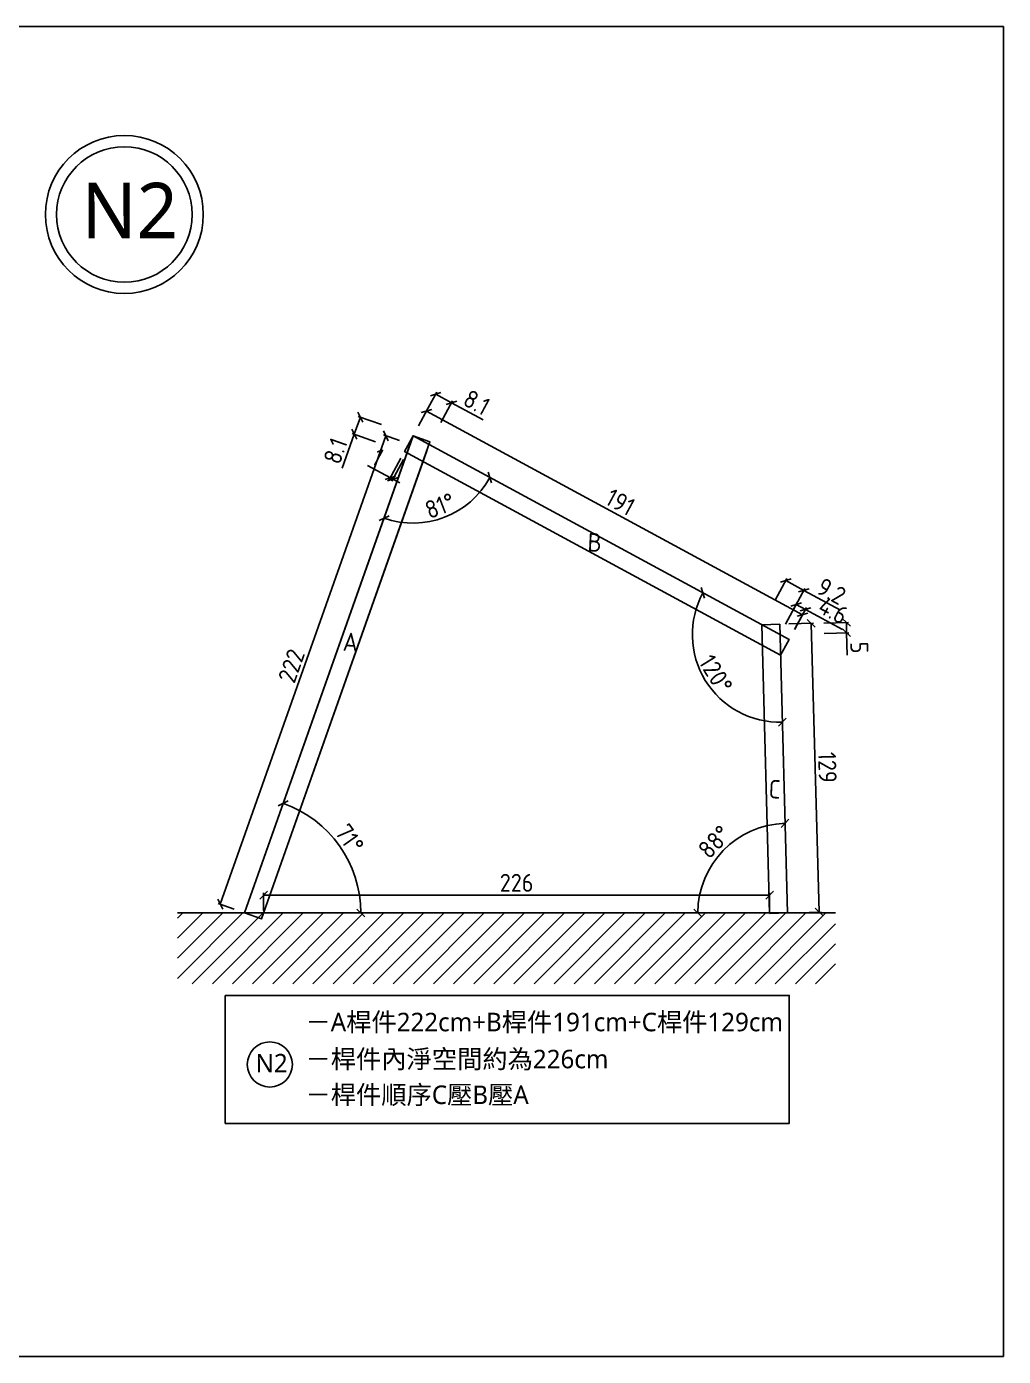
# Model space of a CAD drawing. Header units: centimetres. Extents: x -6116 to 16873, y -2889 to 4505.
# Drawn here: x 604 to 1040, y 550 to 1144 of the extents above; entities that cross this region are included whole.
import ezdxf

# ---------------------------------------------------------------- set-up
doc = ezdxf.new("R2010")
doc.units = ezdxf.units.CM
for name, color, linetype in [('5', 5, 'Continuous'), ('D_wood木做櫃', 30, 'Continuous'), ('frame圖框', 34, 'Continuous'), ('hatch填實', 8, 'Continuous'), ('planting植栽', 95, 'Continuous'), ('section剖面線', 1, 'Continuous')]:
    doc.layers.add(name, color=color, linetype=linetype)
doc.styles.get("Standard").update_dxf_attribs({"font": 'ISOCP.SHX', "bigfont": 'CHINESET.SHX'})
doc.dimstyles.new('AM_ISO', dxfattribs={"dimtxt": 3.5, "dimasz": 3.5, "dimexe": 1, "dimexo": 1, "dimgap": 1.5, "dimtad": 1, "dimdec": 0, "dimdsep": 46, "dimtxsty": 'Standard', "dimcen": 0, "dimclrd": 256, "dimclre": 256, "dimclrt": 2, "dimadec": 0, "dimazin": 2, "dimtp": 0.1, "dimtm": 0.1, "dimtfac": 0.71, "dimtdec": 0, "dimtmove": 0, "dimatfit": 3, "dimfxl": 1, "dimlwd": -1, "dimlwe": -1, "dimarcsym": 1})

# ---------------------------------------------------------------- blocks, each defined once
blk = doc.blocks.new('_Oblique')
at = {"color": 0, "linetype": 'ByBlock', "lineweight": -2}
blk.add_line((-0.5, -0.5), (0.5, 0.5), dxfattribs=at)
blk = doc.blocks.new('*D90')
at = {"layer": 'DEFPOINTS', "color": 0, "transparency": 16777216}
for p in [(771.44, 959.01), (690.43, 752.18), (697.53, 749.67)]:
    blk.add_point(p, dxfattribs=at)
at = {"layer": 'hatch填實', "linetype": 'ByBlock', "transparency": 16777216}
for p, q in [((764.33, 961.51), (690.43, 752.18)), ((770.49, 959.34), (763.39, 961.85)), ((696.59, 750), (689.49, 752.51))]:
    blk.add_line(p, q, dxfattribs=at)
at = {"layer": 'hatch填實', "transparency": 16777216, "xscale": 3.5, "yscale": 3.5, "zscale": 3.5}
for p, rotation in [((764.33, 961.51), 70.55553041511841), ((690.43, 752.18), 250.5555304151184)]:
    blk.add_blockref('_Oblique', p, dxfattribs=dict(at, rotation=rotation))
at = {"layer": 'hatch填實', "transparency": 16777216, "insert": (722.2, 858.68), "char_height": 8, "attachment_point": 5, "rotation": 70.55553}
blk.add_mtext('222', dxfattribs=at)
blk = doc.blocks.new('_ArchTick')
at = {"color": 0, "linetype": 'ByBlock', "const_width": 0.15}
blk.add_lwpolyline([(-0.5, -0.5), (0.5, 0.5)], dxfattribs=at)
blk = doc.blocks.new('*D123')
at = {"layer": 'DEFPOINTS', "color": 0, "transparency": 16777216}
for p in [(776.54, 961.45), (776.54, 961.45), (781.66, 922.81), (944.48, 870.47), (701.31, 748.34)]:
    blk.add_point(p, dxfattribs=at)
at = {"layer": 'hatch填實', "linetype": 'ByBlock', "transparency": 16777216}
blk.add_arc((776.54, 961.45), 38.98, 250.55553, 331.55553, dxfattribs=at)
at = {"layer": 'hatch填實', "transparency": 16777216, "xscale": 3.5, "yscale": 3.5, "zscale": 3.5}
for p, rotation in [((810.81, 942.88), 61.55553041507952), ((763.56, 924.69), 160.5555304151184)]:
    blk.add_blockref('_Oblique', p, dxfattribs=dict(at, rotation=rotation))
at = {"layer": 'hatch填實', "transparency": 16777216, "insert": (788.57, 930.21), "char_height": 8, "attachment_point": 5, "rotation": 21.05553}
blk.add_mtext('81°', dxfattribs=at)
blk = doc.blocks.new('*D124')
at = {"layer": 'DEFPOINTS', "color": 0, "transparency": 16777216}
for p in [(778.44, 964.96), (950.47, 881.53), (946.39, 873.99)]:
    blk.add_point(p, dxfattribs=at)
at = {"layer": 'hatch填實', "linetype": 'ByBlock', "transparency": 16777216}
for p, q in [((778.92, 965.84), (783, 973.38)), ((782.53, 972.5), (950.47, 881.53)), ((946.86, 874.87), (950.95, 882.41))]:
    blk.add_line(p, q, dxfattribs=at)
at = {"layer": 'hatch填實', "transparency": 16777216, "xscale": 3.5, "yscale": 3.5, "zscale": 3.5}
for p, rotation in [((782.53, 972.5), 151.5555304150795), ((950.47, 881.53), 331.5555304150795)]:
    blk.add_blockref('_Oblique', p, dxfattribs=dict(at, rotation=rotation))
at = {"layer": 'hatch填實', "transparency": 16777216, "insert": (869.12, 931.85), "char_height": 8, "attachment_point": 5, "rotation": 331.55553}
blk.add_mtext('191', dxfattribs=at)
blk = doc.blocks.new('*D125')
at = {"layer": 'DEFPOINTS', "color": 0, "transparency": 16777216}
for p in [(776.54, 961.45), (940.3, 877.29), (944.48, 870.47), (902.07, 864.83), (943.8, 748.34)]:
    blk.add_point(p, dxfattribs=at)
at = {"layer": 'hatch填實', "linetype": 'ByBlock', "transparency": 16777216}
blk.add_arc((940.42, 872.67), 39.15, 151.55553, 271.55553, dxfattribs=at)
at = {"layer": 'hatch填實', "transparency": 16777216, "xscale": 3.5, "yscale": 3.5, "zscale": 3.5}
for p, rotation in [((906, 891.32), 61.5555304150796), ((941.48, 833.54), 1.555530415117463)]:
    blk.add_blockref('_Oblique', p, dxfattribs=dict(at, rotation=rotation))
at = {"layer": 'hatch填實', "transparency": 16777216, "insert": (911.75, 855.06), "char_height": 8, "attachment_point": 5, "rotation": 301.55553}
blk.add_mtext('120°', dxfattribs=at)
blk = doc.blocks.new('*D126')
at = {"layer": 'DEFPOINTS', "color": 0, "transparency": 16777216}
for p in [(776.54, 961.45), (748.89, 769.04), (671.31, 748.34), (701.31, 748.34), (965.16, 748.34)]:
    blk.add_point(p, dxfattribs=at)
at = {"layer": 'hatch填實', "linetype": 'ByBlock', "transparency": 16777216}
blk.add_arc((701.31, 748.34), 51.89, 360, 70.55553, dxfattribs=at)
at = {"layer": 'hatch填實', "transparency": 16777216, "xscale": 3.5, "yscale": 3.5, "zscale": 3.5}
for p, rotation in [((718.58, 797.27), 160.5555304151184), ((753.2, 748.34), 270)]:
    blk.add_blockref('_Oblique', p, dxfattribs=dict(at, rotation=rotation))
at = {"layer": 'hatch填實', "transparency": 16777216, "insert": (748.16, 781.48), "char_height": 8, "attachment_point": 5, "rotation": 305.27777}
blk.add_mtext('71°', dxfattribs=at)
blk = doc.blocks.new('*D127')
at = {"layer": 'DEFPOINTS', "color": 0, "transparency": 16777216}
for p in [(940.3, 877.29), (923.15, 782.64), (671.31, 748.34), (943.8, 748.34), (965.16, 748.34)]:
    blk.add_point(p, dxfattribs=at)
at = {"layer": 'hatch填實', "linetype": 'ByBlock', "transparency": 16777216}
blk.add_arc((943.8, 748.34), 40.04, 91.55553, 180, dxfattribs=at)
at = {"layer": 'hatch填實', "transparency": 16777216, "xscale": 3.5, "yscale": 3.5, "zscale": 3.5}
for p, rotation in [((942.71, 788.36), 1.555530415117462), ((903.76, 748.34), 270)]:
    blk.add_blockref('_Oblique', p, dxfattribs=dict(at, rotation=rotation))
at = {"layer": 'hatch填實', "transparency": 16777216, "insert": (911.16, 780.1), "char_height": 8, "attachment_point": 5, "rotation": 45.77777}
blk.add_mtext('88°', dxfattribs=at)
blk = doc.blocks.new('*D128')
at = {"layer": 'DEFPOINTS', "color": 0, "transparency": 16777216}
for p in [(940.3, 877.29), (954.38, 877.67), (943.8, 748.34)]:
    blk.add_point(p, dxfattribs=at)
at = {"layer": 'hatch填實', "linetype": 'ByBlock', "transparency": 16777216}
for p, q in [((944.39, 877.4), (955.38, 877.7)), ((957.88, 748.72), (954.38, 877.67)), ((947.89, 748.45), (958.88, 748.75))]:
    blk.add_line(p, q, dxfattribs=at)
at = {"layer": 'hatch填實', "transparency": 16777216, "xscale": 3.5, "yscale": 3.5, "zscale": 3.5}
for p, rotation in [((954.38, 877.67), 91.55553041511745), ((957.88, 748.72), 271.5555304151175)]:
    blk.add_blockref('_Oblique', p, dxfattribs=dict(at, rotation=rotation))
at = {"layer": 'hatch填實', "transparency": 16777216, "insert": (961.63, 813.35), "char_height": 8, "attachment_point": 5, "rotation": 271.55553}
blk.add_mtext('129', dxfattribs=at)
blk = doc.blocks.new('*D134')
at = {"layer": 'DEFPOINTS', "color": 0, "transparency": 16777216}
for p in [(935.8, 756.29), (709.79, 748.34), (935.8, 748.12)]:
    blk.add_point(p, dxfattribs=at)
at = {"layer": 'hatch填實', "linetype": 'ByBlock', "transparency": 16777216}
for p, q in [((709.79, 749.34), (709.79, 757.29)), ((709.79, 756.29), (935.8, 756.29)), ((935.8, 749.12), (935.8, 757.29))]:
    blk.add_line(p, q, dxfattribs=at)
at = {"layer": 'hatch填實', "transparency": 16777216, "xscale": 3.5, "yscale": 3.5, "zscale": 3.5, "rotation": 180}
blk.add_blockref('_Oblique', (709.79, 756.29), dxfattribs=at)
at = {"layer": 'hatch填實', "transparency": 16777216, "xscale": 3.5, "yscale": 3.5, "zscale": 3.5}
blk.add_blockref('_Oblique', (935.8, 756.29), dxfattribs=at)
at = {"layer": 'hatch填實', "transparency": 16777216, "insert": (822.79, 761.79), "char_height": 8, "attachment_point": 5}
blk.add_mtext('226', dxfattribs=at)
blk = doc.blocks.new('*D201')
at = {"layer": 'DEFPOINTS', "color": 0, "transparency": 16777216}
for p in [(772.73, 954.41), (773.84, 953.81), (766.38, 942.69)]:
    blk.add_point(p, dxfattribs=at)
at = {"layer": 'hatch填實', "linetype": 'ByBlock', "transparency": 16777216}
for p, q in [((771.14, 951.49), (765.9, 941.82)), ((772.26, 950.88), (767.02, 941.21)), ((766.38, 942.69), (756.18, 948.22)), ((767.5, 942.09), (766.38, 942.69)), ((767.5, 942.09), (770.57, 940.42))]:
    blk.add_line(p, q, dxfattribs=at)
at = {"layer": 'hatch填實', "transparency": 16777216, "xscale": 3.5, "yscale": 3.5, "zscale": 3.5}
for p, rotation in [((766.38, 942.69), 331.5555304150819), ((767.5, 942.09), 151.5555304150819)]:
    blk.add_blockref('_Oblique', p, dxfattribs=dict(at, rotation=rotation))
at = {"layer": 'hatch填實', "transparency": 16777216, "insert": (760.82, 951.96), "char_height": 8, "attachment_point": 5, "rotation": 331.55553}
blk.add_mtext('1', dxfattribs=at)
blk = doc.blocks.new('*D205')
at = {"layer": 'DEFPOINTS', "color": 0, "transparency": 16777216}
for p in [(940.3, 877.29), (970.2, 873.48), (940.42, 872.67)]:
    blk.add_point(p, dxfattribs=at)
at = {"layer": 'hatch填實', "linetype": 'ByBlock', "transparency": 16777216}
for p, q in [((960.08, 877.83), (971.07, 878.13)), ((960.2, 873.21), (971.2, 873.51)), ((970.07, 878.1), (970.2, 873.48)), ((970.2, 873.48), (970.47, 863.45))]:
    blk.add_line(p, q, dxfattribs=at)
at = {"layer": 'hatch填實', "transparency": 16777216, "xscale": 3.5, "yscale": 3.5, "zscale": 3.5}
for p, rotation in [((970.07, 878.1), 91.55553041511739), ((970.2, 873.48), 271.5555304151175)]:
    blk.add_blockref('_Oblique', p, dxfattribs=dict(at, rotation=rotation))
at = {"layer": 'hatch填實', "transparency": 16777216, "insert": (975.88, 866.87), "char_height": 8, "attachment_point": 5, "rotation": 271.55553}
blk.add_mtext('5', dxfattribs=at)
blk = doc.blocks.new('*D796')
at = {"layer": 'DEFPOINTS', "color": 0, "ltscale": 0.1, "transparency": 16777216}
for p in [(750.28, 962.13), (776.54, 961.45), (773.84, 953.81)]:
    blk.add_point(p, dxfattribs=at)
at = {"layer": 'section剖面線', "ltscale": 0.1, "transparency": 16777216}
for p, q in [((752.98, 969.77), (750.28, 962.13)), ((762.41, 966.44), (752.03, 970.1)), ((759.71, 958.8), (749.34, 962.46)), ((750.28, 962.13), (744.92, 946.95))]:
    blk.add_line(p, q, dxfattribs=at)
at = {"layer": 'section剖面線', "ltscale": 0.1, "transparency": 16777216, "xscale": 3.5, "yscale": 3.5, "zscale": 3.5}
for p, rotation in [((752.98, 969.77), 70.55553041511865), ((750.28, 962.13), 250.5555304151186)]:
    blk.add_blockref('_Oblique', p, dxfattribs=dict(at, rotation=rotation))
at = {"layer": 'section剖面線', "ltscale": 0.1, "transparency": 16777216, "insert": (741.83, 954.72), "char_height": 8, "attachment_point": 5, "rotation": 70.55553}
blk.add_mtext('8.1', dxfattribs=at)
blk = doc.blocks.new('*D797')
at = {"layer": 'DEFPOINTS', "color": 0, "ltscale": 0.1, "transparency": 16777216}
for p in [(793.75, 976.21), (776.54, 961.45), (783.66, 957.59)]:
    blk.add_point(p, dxfattribs=at)
at = {"layer": 'section剖面線', "ltscale": 0.1, "transparency": 16777216}
for p, q in [((781.86, 971.27), (787.1, 980.94)), ((786.63, 980.07), (793.75, 976.21)), ((788.98, 967.41), (794.22, 977.09)), ((793.75, 976.21), (807.9, 968.54))]:
    blk.add_line(p, q, dxfattribs=at)
at = {"layer": 'section剖面線', "ltscale": 0.1, "transparency": 16777216, "xscale": 3.5, "yscale": 3.5, "zscale": 3.5}
for p, rotation in [((786.63, 980.07), 151.5555304150802), ((793.75, 976.21), 331.5555304150802)]:
    blk.add_blockref('_Oblique', p, dxfattribs=dict(at, rotation=rotation))
at = {"layer": 'section剖面線', "ltscale": 0.1, "transparency": 16777216, "insert": (804.98, 976.38), "char_height": 8, "attachment_point": 5, "rotation": 331.55553}
blk.add_mtext('8.1', dxfattribs=at)
blk = doc.blocks.new('*D798')
at = {"layer": 'DEFPOINTS', "color": 0, "ltscale": 0.1, "transparency": 16777216}
for p in [(951.12, 892.42), (932.3, 877.07), (940.42, 872.67)]:
    blk.add_point(p, dxfattribs=at)
at = {"layer": 'section剖面線', "ltscale": 0.1, "transparency": 16777216}
for p, q in [((938.23, 888.03), (943.47, 897.7)), ((943, 896.82), (951.12, 892.42)), ((946.36, 883.63), (951.6, 893.3)), ((951.12, 892.42), (967.4, 883.61))]:
    blk.add_line(p, q, dxfattribs=at)
at = {"layer": 'section剖面線', "ltscale": 0.1, "transparency": 16777216, "xscale": 3.5, "yscale": 3.5, "zscale": 3.5}
for p, rotation in [((943, 896.82), 151.5555304150794), ((951.12, 892.42), 331.5555304150794)]:
    blk.add_blockref('_Oblique', p, dxfattribs=dict(at, rotation=rotation))
at = {"layer": 'section剖面線', "ltscale": 0.1, "transparency": 16777216, "insert": (963.42, 892.02), "char_height": 8, "attachment_point": 5, "rotation": 331.55553}
blk.add_mtext('9.2', dxfattribs=at)
blk = doc.blocks.new('*D799')
at = {"layer": 'DEFPOINTS', "color": 0, "ltscale": 0.1, "transparency": 16777216}
for p in [(951.77, 883.92), (940.42, 872.67), (944.48, 870.47)]:
    blk.add_point(p, dxfattribs=at)
at = {"layer": 'section剖面線', "ltscale": 0.1, "transparency": 16777216}
for p, q in [((942.94, 877.33), (948.18, 887)), ((947.71, 886.12), (951.77, 883.92)), ((947, 875.13), (952.24, 884.8)), ((951.77, 883.92), (968.38, 874.92))]:
    blk.add_line(p, q, dxfattribs=at)
at = {"layer": 'section剖面線', "ltscale": 0.1, "transparency": 16777216, "xscale": 3.5, "yscale": 3.5, "zscale": 3.5}
for p, rotation in [((947.71, 886.12), 151.5555304150796), ((951.77, 883.92), 331.5555304150796)]:
    blk.add_blockref('_Oblique', p, dxfattribs=dict(at, rotation=rotation))
at = {"layer": 'section剖面線', "ltscale": 0.1, "transparency": 16777216, "insert": (964.23, 883.42), "char_height": 8, "attachment_point": 5, "rotation": 331.55553}
blk.add_mtext('4.6', dxfattribs=at)

msp = doc.modelspace()

# ---------------------------------------------------------------- hatches: boundary and pattern name
at = {"layer": 'planting植栽'}
h = msp.add_hatch(dxfattribs=at)
h.set_pattern_fill('ANSI31', color=256, scale=2)
h.set_pattern_definition([(45, (324.8524, 166.0846), (-4.49013, 4.49013), [])])
h.paths.add_polyline_path([(671.30563, 748.33723), (965.16345, 748.33723), (965.16345, 716.71248), (671.30563, 716.71248)])

# ---------------------------------------------------------------- linework, layer by layer
at = {"layer": '5', "linetype": 'ByBlock'}
msp.add_lwpolyline([(692.64573, 711.47202), (944.59599, 711.47202), (944.59599, 654.32227), (692.64573, 654.32227)], close=True, dxfattribs=at)
for centre, radius in [((647.57412, 1060.32668), 35.27331), ((647.57412, 1060.32668), 30.27331), ((712.54935, 680.63976), 10.0911)]:
    msp.add_circle(centre, radius, dxfattribs=at)
at = {"layer": 'D_wood木做櫃'}
for points in [[(701.30563, 748.33723), (708.84935, 745.67409), (784.08319, 958.78408), (776.53947, 961.44723), (701.30563, 748.33723)], [(940.67134, 863.4384), (944.48179, 870.47263), (776.53947, 961.44723), (772.72902, 954.41299), (940.67134, 863.4384)], [(935.79995, 748.12007), (943.797, 748.33723), (940.29519, 877.2897), (932.29814, 877.07253), (935.79995, 748.12007)]]:
    msp.add_lwpolyline(points, dxfattribs=at)
at = {"layer": 'frame圖框'}
msp.add_lwpolyline([(200.23144, 1144.24399), (200.23144, 550.24399), (1040.23144, 550.24399), (1040.23144, 1144.24399)], close=True, dxfattribs=at)
at = {"layer": 'hatch填實'}
for p, q in [((775.11931, 957.42443), (701.30563, 748.33723)), ((782.66303, 954.76129), (708.84935, 745.67409))]:
    msp.add_line(p, q, dxfattribs=at)
at = {"layer": 'planting植栽'}
msp.add_line((671.30563, 748.33723), (965.16345, 748.33723), dxfattribs=at)

# ---------------------------------------------------------------- texts
at = {"layer": '5', "linetype": 'ByBlock', "attachment_point": 1}
for s, insert, char_height in [('{\\fMicrosoft JhengHei|b0|i0|c136|p34;N2}', (628.45681, 1074.4927), 24.8271142), ('{\\fMicrosoft JhengHei|b0|i0|c136|p34;－A桿件222cm+B桿件191cm+C桿件129cm}', (728.47014, 703.74622), 8.2757047), ('{\\fMicrosoft JhengHei|b0|i0|c136|p34;－桿件內淨空間約為226cm}', (728.47014, 687.21155), 8.2757047), ('{\\fMicrosoft JhengHei|b0|i0|c136|p34;－桿件順序C壓B壓A}', (728.47014, 671.24988), 8.2757047)]:
    msp.add_mtext(s, dxfattribs=dict(at, insert=insert, char_height=char_height))
at = {"layer": '5', "linetype": 'ByBlock', "char_height": 8.2757, "attachment_point": 1}
for s, insert, rotation in [('B', (854.71076, 918.13557), 357.21861019), ('A', (745.51344, 873.71046), 356.21861019), ('C', (935.61455, 807.84663), 357.21861019)]:
    msp.add_mtext(s, dxfattribs=dict(at, insert=insert, rotation=rotation))
at = {"layer": '5', "linetype": 'ByBlock', "insert": (706.17691, 685.36177), "char_height": 8.2757047, "width": 13.3778984, "attachment_point": 1}
msp.add_mtext('{\\fMicrosoft JhengHei|b0|i0|c136|p34;N2}', dxfattribs=at)

# ---------------------------------------------------------------- dimensions: what is measured, and where the dimension line sits
at = {"layer": 'hatch填實'}
for p1, p2, distance, picture, middle in [((778.4447, 964.96434), (946.38702, 873.98975), 8.57324, '*D124', (869.11904, 931.85135)), ((771.43604, 959.00694), (697.53377, 749.66881), -7.53202, '*D90', (722.19543, 858.67641)), ((773.84313, 953.80948), (772.72902, 954.41299), 13.32698, '*D201', (760.82368, 951.96055)), ((940.29519, 877.2897), (940.42057, 872.6726), 29.78817, '*D205', (975.8794, 866.86733)), ((943.797, 748.33723), (940.29519, 877.2897), -14.09166, '*D128', (961.63132, 813.34532))]:
    dim = msp.add_aligned_dim(p1=p1, p2=p2, distance=distance, dimstyle='AM_ISO', override={"dimtxt": 8, "dimblk": 'Oblique', "dimclrt": 256, "dimtdec": 2, "dimldrblk": 'ArchTick', "dimfxl": 10, "dimfxlon": 1}, dxfattribs=at)
    dim.commit()
    dim.dimension.update_dxf_attribs({"geometry": picture, "text_midpoint": middle})
for base, line1, line2, picture, middle in [((748.88732, 769.04462), ((671.30563, 748.33723), (965.16345, 748.33723)), ((776.53947, 961.44723), (701.30563, 748.33723)), '*D126', (748.15852, 781.48364)), ((781.66424, 922.81016), ((944.48179, 870.47263), (776.53947, 961.44723)), ((776.53947, 961.44723), (701.30563, 748.33723)), '*D123', (788.56629, 930.20684)), ((902.06622, 864.8306), ((943.797, 748.33723), (940.29519, 877.2897)), ((944.48179, 870.47263), (776.53947, 961.44723)), '*D125', (911.7488, 855.06426)), ((923.15459, 782.64176), ((671.30563, 748.33723), (965.16345, 748.33723)), ((943.797, 748.33723), (940.29519, 877.2897)), '*D127', (911.16383, 780.09626))]:
    dim = msp.add_angular_dim_2l(base=base, line1=line1, line2=line2, dimstyle='AM_ISO', override={"dimtxt": 8, "dimblk": 'Oblique', "dimclrt": 256, "dimtdec": 2, "dimldrblk": 'ArchTick', "dimfxl": 10, "dimfxlon": 1}, dxfattribs=at)
    dim.commit()
    dim.dimension.update_dxf_attribs({"geometry": picture, "text_midpoint": middle})
dim = msp.add_linear_dim(base=(935.79995, 756.28986), p1=(709.78951, 748.33723), p2=(935.79995, 748.12007), text='226', dimstyle='AM_ISO', override={"dimtxt": 8, "dimblk": 'Oblique', "dimclrt": 256, "dimtdec": 2, "dimldrblk": 'ArchTick', "dimfxl": 10, "dimfxlon": 1}, dxfattribs=at)
dim.commit()
dim.dimension.update_dxf_attribs({"geometry": '*D134', "text_midpoint": (822.79473, 761.79065)})
at = {"layer": 'section剖面線', "ltscale": 0.1}
for p1, p2, distance, picture, middle in [((776.53947, 961.44723), (783.66139, 957.58927), 21.17447, '*D797', (804.98355, 976.37577)), ((776.53947, 961.44723), (773.84313, 953.80948), -24.98785, '*D796', (741.83182, 954.71762)), ((932.29814, 877.07253), (940.42057, 872.6726), 22.46192, '*D798', (963.4176, 892.01913)), ((940.42057, 872.6726), (944.48179, 870.47263), 15.29441, '*D799', (964.23285, 883.42283))]:
    dim = msp.add_aligned_dim(p1=p1, p2=p2, distance=distance, dimstyle='AM_ISO', override={"dimtxt": 8, "dimdec": 1, "dimblk": 'Oblique', "dimblk1": 'Oblique', "dimblk2": 'Oblique', "dimclrt": 256, "dimtdec": 1, "dimldrblk": 'ArchTick', "dimfxl": 10, "dimfxlon": 1}, dxfattribs=at)
    dim.commit()
    dim.dimension.update_dxf_attribs({"geometry": picture, "text_midpoint": middle})

doc.saveas('drawing.dxf')
